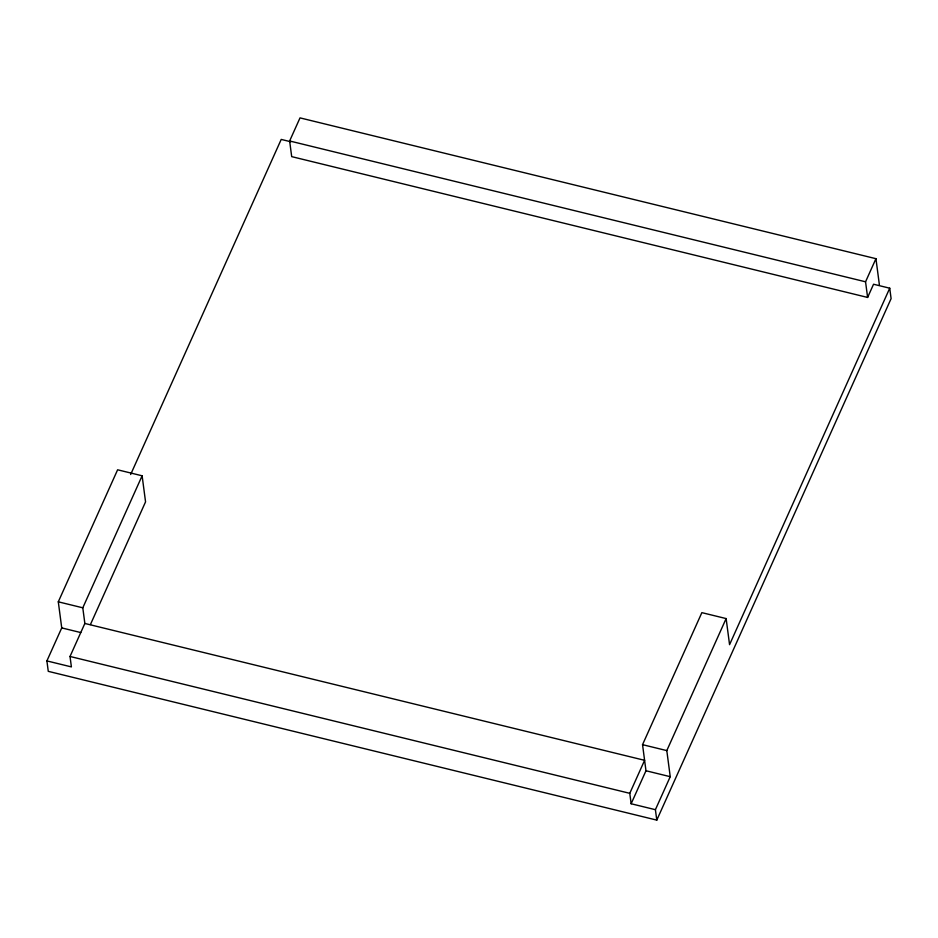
<?xml version="1.0" encoding="UTF-8"?>
<svg xmlns="http://www.w3.org/2000/svg" width="938" height="938" viewBox="0 0 938 938"><rect width="100%" height="100%" fill="white"/><g stroke="black" fill="none" stroke-linecap="round" stroke-linejoin="round"><path stroke-width="1.41" d="M879.375 284.765L875.94 258.689L300.019 117.883L289.631 140.981L291.695 156.634L867.615 297.44L873.548 284.237L889.728 288.201L891.1 298.624L656.788 820.117L48.272 671.338L46.9 660.915L61.732 627.909L58.297 601.821L117.613 469.797L142.119 475.789L145.554 501.865L90.423 624.556M130.652 474.522L281.212 139.422L290.792 141.755M46.9 660.915L71.394 666.906L70.022 656.471L84.854 623.465L82.79 607.812L142.119 475.789M656.788 820.117L655.404 809.693L631.145 803.76L645.977 770.755L642.542 744.666L701.859 612.643L726.129 618.576L729.565 644.664L889.728 288.201M631.145 803.76L629.773 793.325L644.594 760.319L84.854 623.465M867.615 297.44L865.551 281.799L875.94 258.689M655.404 809.693L670.236 776.687L666.801 750.599L726.129 618.576M289.631 140.981L865.551 281.799M58.297 601.821L82.79 607.812M642.542 744.666L666.801 750.599M61.732 627.909L80.785 632.564M645.977 770.755L670.236 776.687M70.022 656.471L629.773 793.325"/></g></svg>
